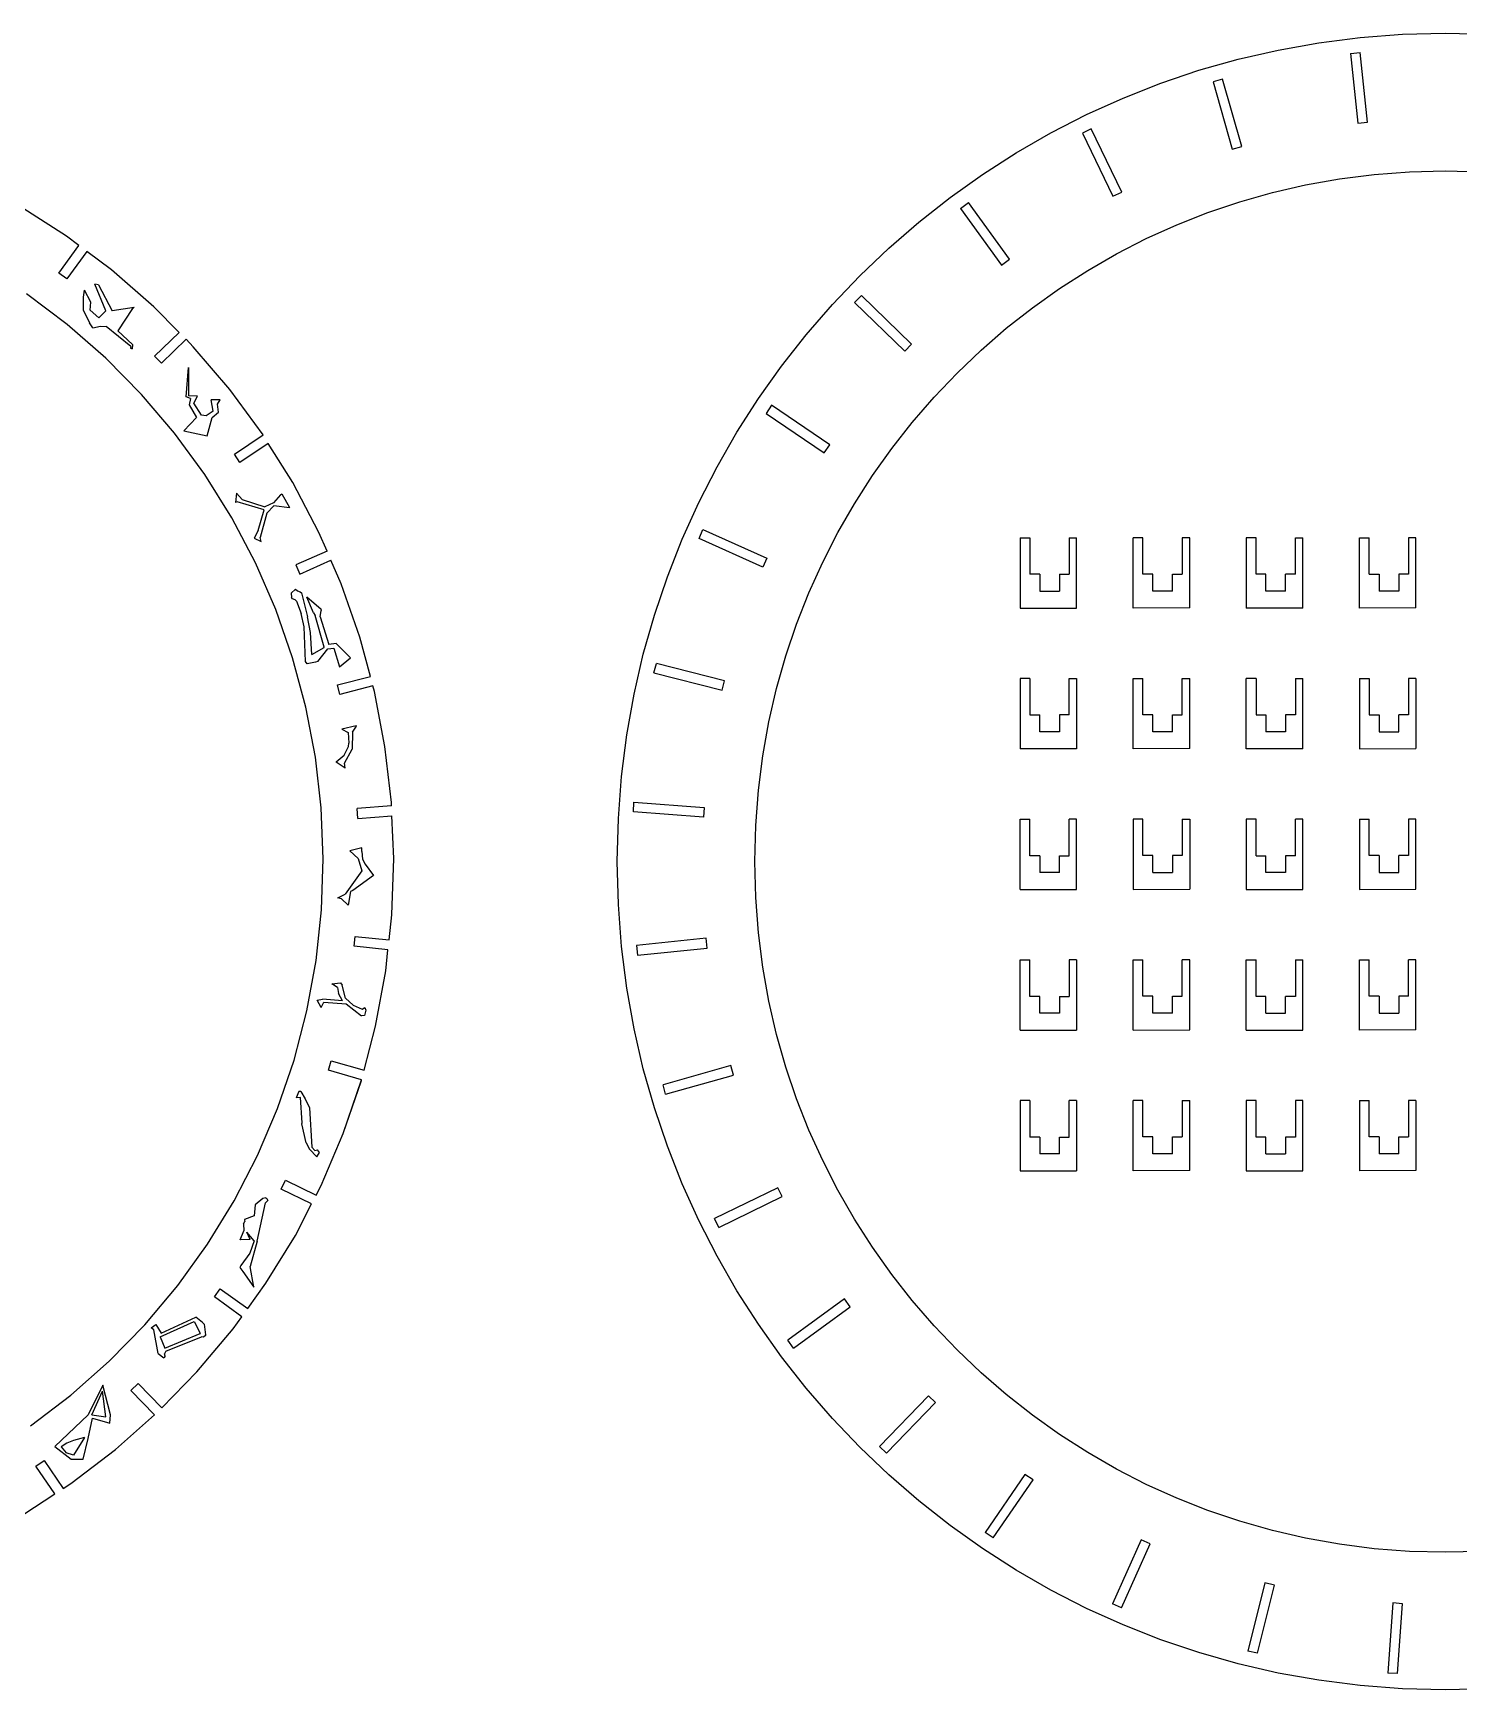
# Model space of a CAD drawing. Extents: x -761 to 761, y -265 to 265.
# Drawn here: x -379.5 to -234.5, y -264.8 to -96.4 of the extents above; entities that cross this region are included whole.
import ezdxf

# ---------------------------------------------------------------- set-up
doc = ezdxf.new("R2010")
doc.units = 0
doc.header["$MEASUREMENT"] = 0
doc.layers.get('0').update_dxf_attribs({"linetype": 'CONTINUOUS'})

msp = doc.modelspace()

# ---------------------------------------------------------------- linework, layer by layer
for p, q in [((-252.91, -98.12), (-248.77, -97.38)), ((-248.77, -97.38), (-244.56, -96.84)), ((-244.56, -96.84), (-240.27, -96.51)), ((-240.27, -96.51), (-235.91, -96.4)), ((-235.91, -96.4), (-231.54, -96.51)), ((-260.96, -100.18), (-256.97, -99.05)), ((-256.97, -99.05), (-252.91, -98.12)), ((-245.54, -98.49), (-244.55, -98.37)), ((-245.54, -98.49), (-244.8, -105.54)), ((-243.81, -105.44), (-244.55, -98.37)), ((-264.85, -101.5), (-260.96, -100.18)), ((-268.67, -103.01), (-264.85, -101.5)), ((-258.56, -101.1), (-259.52, -101.36)), ((-259.52, -101.36), (-257.57, -108.2)), ((-256.61, -107.92), (-258.56, -101.1)), ((-272.39, -104.69), (-268.67, -103.01)), ((-276.01, -106.55), (-272.39, -104.69)), ((-244.8, -105.54), (-243.81, -105.44)), ((-279.54, -108.57), (-276.01, -106.55)), ((-271.91, -106.14), (-272.81, -106.57)), ((-272.81, -106.57), (-269.71, -112.99)), ((-268.81, -112.56), (-271.91, -106.14)), ((-282.96, -110.77), (-279.54, -108.57)), ((-257.57, -108.2), (-256.61, -107.92)), ((-286.26, -113.12), (-282.96, -110.77)), ((-246.66, -111.21), (-243.14, -110.76)), ((-243.14, -110.76), (-239.56, -110.49)), ((-239.56, -110.49), (-235.91, -110.39)), ((-235.91, -110.39), (-232.25, -110.49)), ((-269.71, -112.99), (-268.81, -112.56)), ((-256.8, -113.54), (-253.49, -112.6)), ((-253.49, -112.6), (-250.11, -111.82)), ((-250.11, -111.82), (-246.66, -111.21)), ((-376.13, -117.04), (-380.94, -113.96)), ((-289.45, -115.62), (-286.26, -113.12)), ((-285.2, -114.23), (-284.4, -113.63)), ((-285.2, -114.23), (-281.04, -119.98)), ((-280.23, -119.39), (-284.4, -113.63)), ((-260.04, -114.64), (-256.8, -113.54)), ((-292.51, -118.28), (-289.45, -115.62)), ((-266.32, -117.29), (-263.22, -115.89)), ((-263.22, -115.89), (-260.04, -114.64)), ((-374.87, -117.99), (-376.13, -117.04)), ((-269.34, -118.84), (-266.32, -117.29)), ((-376.9, -120.79), (-374.87, -117.99)), ((-374.06, -118.59), (-376.08, -121.38)), ((-371.55, -120.47), (-374.06, -118.59)), ((-295.45, -121.07), (-292.51, -118.28)), ((-281.04, -119.98), (-280.23, -119.39)), ((-272.27, -120.53), (-269.34, -118.84)), ((-376.08, -121.38), (-376.9, -120.79)), ((-367.25, -124.23), (-371.55, -120.47)), ((-298.24, -124), (-295.45, -121.07)), ((-275.13, -122.36), (-272.27, -120.53)), ((-376.05, -126.03), (-380.2, -122.92)), ((-374.39, -123.26), (-374.31, -122.52)), ((-373.66, -123.74), (-374.31, -122.52)), ((-372.11, -124.64), (-373.23, -121.91)), ((-372.87, -122), (-373.23, -121.91)), ((-372.87, -122), (-371.47, -124.65)), ((-277.88, -124.32), (-275.13, -122.36)), ((-374.39, -124.6), (-374.39, -123.26)), ((-374.39, -124.6), (-373.77, -125.85)), ((-373.73, -124.58), (-373.66, -123.74)), ((-372.85, -125.35), (-373.73, -124.58)), ((-369.25, -124.3), (-371.47, -124.65)), ((-369.4, -124.41), (-370.9, -126.67)), ((-369.25, -124.3), (-369.4, -124.41)), ((-364.68, -126.82), (-367.25, -124.23)), ((-300.9, -127.07), (-298.24, -124)), ((-296, -123.78), (-295.29, -123.08)), ((-296, -123.78), (-290.88, -128.75)), ((-290.18, -128.03), (-295.29, -123.08)), ((-280.55, -126.41), (-277.88, -124.32)), ((-372.14, -129.44), (-376.05, -126.03)), ((-373.45, -126.35), (-373.77, -125.85)), ((-373.45, -126.35), (-372.66, -126.2)), ((-372.11, -124.64), (-372.85, -125.35)), ((-372.66, -126.2), (-372.09, -126.21)), ((-369.57, -128.25), (-372.09, -126.21)), ((-370.9, -126.67), (-369.4, -128.06)), ((-367.17, -129.23), (-364.68, -126.82)), ((-363.97, -127.53), (-366.47, -129.95)), ((-363.23, -128.29), (-363.97, -127.53)), ((-303.4, -130.26), (-300.9, -127.07)), ((-283.1, -128.63), (-280.55, -126.41)), ((-368.5, -133.13), (-372.14, -129.44)), ((-369.57, -128.25), (-369.63, -128.44)), ((-369.63, -128.44), (-369.46, -128.51)), ((-369.4, -128.06), (-369.46, -128.51)), ((-366.47, -129.95), (-367.17, -129.23)), ((-359.52, -132.64), (-363.23, -128.29)), ((-290.88, -128.75), (-290.18, -128.03)), ((-285.55, -130.96), (-283.1, -128.63)), ((-363.95, -133.36), (-363.73, -130.41)), ((-363.73, -130.41), (-363.73, -133.27)), ((-305.75, -133.56), (-303.4, -130.26)), ((-287.89, -133.41), (-285.55, -130.96)), ((-356.14, -137.25), (-359.52, -132.64)), ((-365.13, -137.08), (-368.5, -133.13)), ((-363.52, -133.55), (-363.95, -133.36)), ((-362.79, -133.3), (-363.73, -133.27)), ((-363.52, -133.55), (-363.65, -134.18)), ((-363.65, -134.18), (-362.89, -135.48)), ((-363.17, -134.02), (-362.79, -133.3)), ((-362.39, -135.23), (-363.17, -134.02)), ((-360.49, -133.68), (-361.4, -133.69)), ((-361.21, -134.84), (-361.4, -133.69)), ((-360.76, -134.13), (-360.49, -133.68)), ((-360.66, -134.93), (-360.76, -134.13)), ((-307.94, -136.98), (-305.75, -133.56)), ((-304.44, -134.23), (-304.97, -135.08)), ((-298.51, -138.24), (-304.44, -134.23)), ((-290.11, -135.97), (-287.89, -133.41)), ((-364.2, -136.83), (-362.89, -135.48)), ((-361.91, -135.3), (-362.39, -135.23)), ((-361.21, -134.84), (-361.91, -135.3)), ((-361.82, -137.33), (-361.3, -135.47)), ((-361.3, -135.47), (-360.66, -134.93)), ((-304.97, -135.08), (-299.07, -139.07)), ((-292.2, -138.63), (-290.11, -135.97)), ((-362.07, -141.26), (-365.13, -137.08)), ((-364.2, -136.83), (-361.82, -137.33)), ((-359.05, -139.22), (-356.14, -137.25)), ((-356.14, -137.25), (-356.14, -137.25)), ((-309.97, -140.5), (-307.94, -136.98)), ((-358.49, -140.06), (-359.05, -139.22)), ((-355.61, -138.11), (-358.49, -140.06)), ((-353.12, -142.1), (-355.61, -138.11)), ((-299.07, -139.07), (-298.51, -138.24)), ((-294.16, -141.39), (-292.2, -138.63)), ((-359.32, -145.66), (-362.07, -141.26)), ((-311.83, -144.13), (-309.97, -140.5)), ((-295.99, -144.24), (-294.16, -141.39)), ((-350.46, -147.16), (-353.12, -142.1)), ((-358.84, -143.18), (-358.94, -144.12)), ((-358.78, -144.06), (-358.94, -144.12)), ((-358.25, -143.8), (-358.84, -143.18)), ((-356.02, -144.85), (-358.78, -144.06)), ((-358.25, -143.8), (-355.97, -144.55)), ((-355.08, -144.15), (-355.97, -144.55)), ((-355.05, -144.46), (-355.76, -145.19)), ((-354.36, -143.34), (-355.08, -144.15)), ((-353.46, -144.65), (-355.05, -144.46)), ((-354.36, -143.34), (-354.23, -143.25)), ((-354.23, -143.25), (-353.45, -144.64)), ((-353.46, -144.65), (-353.45, -144.64)), ((-353.45, -144.65), (-353.46, -144.65)), ((-353.45, -144.65), (-353.45, -144.64)), ((-313.51, -147.85), (-311.83, -144.13)), ((-297.68, -147.18), (-295.99, -144.24)), ((-356.91, -150.25), (-359.32, -145.66)), ((-356.62, -146.96), (-356.02, -144.85)), ((-355.76, -145.19), (-356.43, -147.68)), ((-356.62, -146.96), (-357.04, -147.74)), ((-357.04, -147.74), (-356.33, -148.07)), ((-356.33, -148.07), (-356.43, -147.68)), ((-349.63, -149.06), (-350.46, -147.16)), ((-315.01, -151.66), (-313.51, -147.85)), ((-311.8, -147.78), (-311.4, -146.86)), ((-305.3, -150.69), (-311.8, -147.78)), ((-311.4, -146.86), (-304.89, -149.77)), ((-299.22, -150.2), (-297.68, -147.18)), ((-279.15, -147.7), (-279.15, -154.85)), ((-279.15, -147.7), (-278.15, -147.7)), ((-278.15, -147.7), (-278.15, -151.42)), ((-274.15, -147.7), (-273.4, -147.7)), ((-274.15, -147.7), (-274.15, -151.42)), ((-273.4, -154.85), (-273.4, -147.7)), ((-267.65, -154.85), (-267.65, -147.7)), ((-266.65, -147.7), (-267.65, -147.7)), ((-266.65, -151.42), (-266.65, -147.7)), ((-261.9, -147.7), (-262.65, -147.7)), ((-262.65, -147.7), (-262.65, -151.42)), ((-261.9, -154.84), (-261.9, -147.7)), ((-256.15, -147.7), (-256.15, -154.85)), ((-255.15, -147.7), (-256.15, -147.7)), ((-255.15, -151.42), (-255.15, -147.7)), ((-251.15, -147.7), (-250.4, -147.7)), ((-251.15, -151.42), (-251.15, -147.7)), ((-250.4, -154.85), (-250.4, -147.7)), ((-244.64, -154.85), (-244.64, -147.7)), ((-244.64, -147.7), (-243.64, -147.7)), ((-243.64, -151.42), (-243.64, -147.7)), ((-238.89, -147.7), (-239.64, -147.7)), ((-239.64, -147.7), (-239.64, -151.42)), ((-238.89, -154.84), (-238.89, -147.7)), ((-349.63, -149.06), (-352.79, -150.47)), ((-304.89, -149.77), (-305.3, -150.69)), ((-354.84, -155.01), (-356.91, -150.25)), ((-352.79, -150.47), (-352.38, -151.39)), ((-352.38, -151.39), (-349.23, -149.98)), ((-348.18, -152.4), (-349.23, -149.98)), ((-300.63, -153.3), (-299.22, -150.2)), ((-277.15, -151.42), (-278.15, -151.42)), ((-277.15, -151.42), (-277.15, -153.12)), ((-275.15, -151.42), (-274.15, -151.42)), ((-275.15, -151.42), (-275.15, -153.12)), ((-265.65, -151.42), (-266.65, -151.42)), ((-265.65, -153.12), (-265.65, -151.42)), ((-263.65, -153.12), (-263.65, -151.42)), ((-263.65, -151.42), (-262.65, -151.42)), ((-254.15, -151.42), (-255.15, -151.42)), ((-254.15, -153.12), (-254.15, -151.42)), ((-252.15, -153.12), (-252.15, -151.42)), ((-251.15, -151.42), (-252.15, -151.42)), ((-243.64, -151.42), (-242.64, -151.42)), ((-242.64, -151.42), (-242.64, -153.12)), ((-240.64, -151.42), (-240.64, -153.12)), ((-239.64, -151.42), (-240.64, -151.42)), ((-352.85, -152.94), (-353.29, -153.35)), ((-352.85, -152.94), (-352.62, -153.11)), ((-352.62, -153.11), (-352.35, -153.21)), ((-352.35, -153.21), (-352.22, -153.3)), ((-346.29, -157.8), (-348.18, -152.4)), ((-316.33, -155.56), (-315.01, -151.66)), ((-277.15, -153.12), (-275.15, -153.12)), ((-263.65, -153.12), (-265.65, -153.12)), ((-252.15, -153.12), (-254.15, -153.12)), ((-240.64, -153.12), (-242.64, -153.12)), ((-353.29, -153.35), (-353.26, -153.76)), ((-353.15, -153.92), (-353.26, -153.76)), ((-352.87, -154.02), (-353.15, -153.92)), ((-352.87, -154.02), (-352.72, -154.15)), ((-352.72, -154.15), (-352.26, -155.41)), ((-352.22, -153.3), (-351.63, -155.75)), ((-351, -155.35), (-351.69, -153.75)), ((-350.24, -154.99), (-351.69, -153.75)), ((-301.88, -156.47), (-300.63, -153.3)), ((-279.15, -154.85), (-273.4, -154.85)), ((-261.9, -154.84), (-267.65, -154.85)), ((-250.4, -154.85), (-256.15, -154.85)), ((-238.89, -154.84), (-244.64, -154.85)), ((-353.13, -159.91), (-354.84, -155.01)), ((-351.94, -156.77), (-352.26, -155.41)), ((-351.32, -157.35), (-351.63, -155.75)), ((-351, -155.35), (-350.83, -155.59)), ((-349.93, -158.82), (-350.83, -155.59)), ((-350.34, -155.73), (-350.22, -155.09)), ((-350.34, -155.73), (-349.46, -158.57)), ((-350.24, -154.99), (-350.22, -155.09)), ((-317.47, -159.55), (-316.33, -155.56)), ((-302.98, -159.72), (-301.88, -156.47)), ((-351.82, -160.28), (-351.94, -156.77)), ((-351.16, -159.56), (-351.32, -157.35)), ((-345.22, -161.8), (-346.29, -157.8)), ((-351.78, -164.92), (-353.13, -159.91)), ((-351.16, -159.56), (-349.93, -158.85)), ((-350.57, -160.29), (-349.55, -159)), ((-349.93, -158.82), (-349.92, -158.84)), ((-349.93, -158.85), (-349.93, -158.82)), ((-349.93, -158.85), (-349.92, -158.84)), ((-349.55, -159), (-348.94, -158.93)), ((-348.7, -158.45), (-349.46, -158.57)), ((-348.94, -158.93), (-348.36, -160.82)), ((-347.26, -159.9), (-348.7, -158.45)), ((-348.36, -160.82), (-347.26, -159.9)), ((-318.4, -163.61), (-317.47, -159.55)), ((-303.92, -163.03), (-302.98, -159.72)), ((-351.64, -160.52), (-351.82, -160.28)), ((-350.8, -160.34), (-351.64, -160.52)), ((-350.57, -160.29), (-350.8, -160.34)), ((-316.39, -161.45), (-316.13, -160.49)), ((-316.39, -161.45), (-309.45, -163.2)), ((-309.2, -162.23), (-316.13, -160.49)), ((-348.58, -162.64), (-345.22, -161.8)), ((-348.34, -163.62), (-348.58, -162.64)), ((-344.96, -162.77), (-348.34, -163.62)), ((-344.81, -163.32), (-344.96, -162.77)), ((-343.74, -168.93), (-344.81, -163.32)), ((-309.45, -163.2), (-309.2, -162.23)), ((-304.7, -166.41), (-303.92, -163.03)), ((-278.15, -162), (-279.15, -162)), ((-279.15, -162), (-279.15, -169.15)), ((-278.15, -162), (-278.15, -165.72)), ((-274.15, -165.72), (-274.15, -162)), ((-274.15, -162), (-273.4, -162)), ((-273.4, -162), (-273.4, -169.15)), ((-267.65, -162), (-266.65, -162)), ((-267.65, -169.15), (-267.65, -162)), ((-266.65, -165.72), (-266.65, -162)), ((-262.65, -165.71), (-262.65, -162)), ((-262.65, -162), (-261.9, -162)), ((-261.9, -169.14), (-261.9, -162)), ((-256.15, -169.15), (-256.15, -162)), ((-255.15, -162), (-256.15, -162)), ((-255.15, -162), (-255.15, -165.72)), ((-251.15, -162), (-250.4, -162)), ((-251.15, -162), (-251.15, -165.72)), ((-250.4, -169.15), (-250.4, -162)), ((-244.64, -162), (-243.64, -162)), ((-244.64, -162), (-244.64, -169.15)), ((-243.64, -162), (-243.64, -165.72)), ((-239.64, -162), (-239.64, -165.71)), ((-238.89, -162), (-239.64, -162)), ((-238.89, -162), (-238.89, -169.14)), ((-350.81, -170.01), (-351.78, -164.92)), ((-319.14, -167.75), (-318.4, -163.61)), ((-305.31, -169.86), (-304.7, -166.41)), ((-278.15, -165.72), (-277.15, -165.72)), ((-277.15, -167.42), (-277.15, -165.72)), ((-274.15, -165.72), (-275.15, -165.72)), ((-275.15, -165.72), (-275.15, -167.42)), ((-265.65, -165.72), (-266.65, -165.72)), ((-265.65, -167.42), (-265.65, -165.72)), ((-263.65, -165.71), (-262.65, -165.71)), ((-263.65, -167.42), (-263.65, -165.71)), ((-255.15, -165.72), (-254.15, -165.72)), ((-254.15, -165.72), (-254.15, -167.42)), ((-251.15, -165.72), (-252.15, -165.72)), ((-252.15, -165.72), (-252.15, -167.42)), ((-243.64, -165.72), (-242.64, -165.72)), ((-242.64, -165.72), (-242.64, -167.42)), ((-239.64, -165.71), (-240.64, -165.71)), ((-240.64, -167.42), (-240.64, -165.71)), ((-346.66, -166.81), (-348.11, -167.16)), ((-348.11, -167.16), (-347.48, -167.49)), ((-347.48, -167.49), (-347.41, -168.6)), ((-347.05, -167.46), (-347.06, -169.2)), ((-347.05, -167.46), (-346.65, -166.87)), ((-346.66, -166.81), (-346.65, -166.87)), ((-319.68, -171.96), (-319.14, -167.75)), ((-275.15, -167.42), (-277.15, -167.42)), ((-263.65, -167.42), (-265.65, -167.42)), ((-252.15, -167.42), (-254.15, -167.42)), ((-242.64, -167.42), (-240.64, -167.42)), ((-350.22, -175.17), (-350.81, -170.01)), ((-348.71, -170.49), (-347.89, -169.82)), ((-347.89, -169.82), (-347.45, -168.92)), ((-347.84, -170.62), (-347.06, -169.2)), ((-347.45, -168.92), (-347.41, -168.6)), ((-343.08, -174.61), (-343.74, -168.93)), ((-305.76, -173.37), (-305.31, -169.86)), ((-273.4, -169.15), (-279.15, -169.15)), ((-261.9, -169.14), (-267.65, -169.15)), ((-250.4, -169.15), (-256.15, -169.15)), ((-244.64, -169.15), (-238.89, -169.14)), ((-348.71, -170.49), (-348.71, -170.5)), ((-348.71, -170.49), (-348.71, -170.5)), ((-347.8, -171.12), (-348.71, -170.5)), ((-348.71, -170.5), (-348.71, -170.5)), ((-347.8, -171.12), (-347.84, -170.62)), ((-320, -176.25), (-319.68, -171.96)), ((-306.03, -176.96), (-305.76, -173.37)), ((-343.07, -174.97), (-346.56, -175.23)), ((-343.07, -174.97), (-343.08, -174.61)), ((-318.47, -175.58), (-318.43, -174.58)), ((-318.43, -174.58), (-311.29, -175.11)), ((-311.29, -175.11), (-311.36, -176.11)), ((-350.01, -180.35), (-350.22, -175.17)), ((-346.49, -176.23), (-346.56, -175.23)), ((-346.49, -176.23), (-343.03, -175.98)), ((-342.85, -180.32), (-343.03, -175.98)), ((-320.11, -180.61), (-320, -176.25)), ((-311.36, -176.11), (-318.47, -175.58)), ((-279.15, -176.3), (-278.15, -176.3)), ((-279.15, -183.45), (-279.15, -176.3)), ((-278.15, -180.02), (-278.15, -176.3)), ((-274.15, -180.02), (-274.15, -176.3)), ((-273.4, -176.3), (-274.15, -176.3)), ((-273.4, -183.45), (-273.4, -176.3)), ((-266.65, -176.3), (-267.65, -176.3)), ((-267.65, -176.3), (-267.65, -183.45)), ((-266.65, -180.01), (-266.65, -176.3)), ((-262.65, -176.3), (-261.9, -176.3)), ((-262.65, -176.3), (-262.65, -180.01)), ((-261.9, -176.3), (-261.9, -183.44)), ((-256.15, -176.3), (-256.15, -183.45)), ((-255.15, -176.3), (-256.15, -176.3)), ((-255.15, -180.02), (-255.15, -176.3)), ((-251.15, -180.02), (-251.15, -176.3)), ((-250.4, -176.3), (-251.15, -176.3)), ((-250.4, -183.45), (-250.4, -176.3)), ((-244.64, -176.3), (-243.64, -176.3)), ((-244.64, -176.3), (-244.64, -183.45)), ((-243.64, -180.01), (-243.64, -176.3)), ((-238.89, -176.3), (-239.64, -176.3)), ((-239.64, -176.3), (-239.64, -180.01)), ((-238.89, -183.44), (-238.89, -176.3)), ((-306.12, -180.61), (-306.03, -176.96)), ((-346.09, -179.23), (-347.3, -179.53)), ((-347.3, -179.53), (-346.45, -180.3)), ((-346.1, -179.61), (-346.09, -179.23)), ((-346.1, -179.61), (-346.01, -180.36)), ((-277.15, -180.02), (-278.15, -180.02)), ((-277.15, -180.02), (-277.15, -181.72)), ((-275.15, -180.02), (-274.15, -180.02)), ((-275.15, -181.72), (-275.15, -180.02)), ((-265.65, -180.01), (-266.65, -180.01)), ((-265.65, -181.72), (-265.65, -180.01)), ((-263.65, -180.01), (-263.65, -181.72)), ((-262.65, -180.01), (-263.65, -180.01)), ((-255.15, -180.02), (-254.15, -180.02)), ((-254.15, -181.72), (-254.15, -180.02)), ((-251.15, -180.02), (-252.15, -180.02)), ((-252.15, -180.02), (-252.15, -181.72)), ((-242.64, -180.01), (-243.64, -180.01)), ((-242.64, -180.01), (-242.64, -181.72)), ((-240.64, -181.72), (-240.64, -180.01)), ((-239.64, -180.01), (-240.64, -180.01)), ((-350.18, -185.53), (-350.01, -180.35)), ((-346.09, -181.56), (-347.77, -183.93)), ((-346.45, -180.3), (-346.09, -181.56)), ((-346.01, -180.36), (-345.74, -180.87)), ((-345.74, -180.87), (-344.9, -182.03)), ((-343.04, -186.04), (-342.85, -180.32)), ((-320, -184.98), (-320.11, -180.61)), ((-306.03, -184.27), (-306.12, -180.61)), ((-275.15, -181.72), (-277.15, -181.72)), ((-265.65, -181.72), (-263.65, -181.72)), ((-252.15, -181.72), (-254.15, -181.72)), ((-242.64, -181.72), (-240.64, -181.72)), ((-347, -183.57), (-347.26, -183.66)), ((-344.9, -182.03), (-347, -183.57)), ((-279.15, -183.45), (-273.4, -183.45)), ((-267.65, -183.45), (-261.9, -183.44)), ((-256.15, -183.45), (-250.4, -183.45)), ((-244.64, -183.45), (-238.89, -183.44)), ((-348.54, -184.29), (-347.77, -183.93)), ((-348.15, -184.41), (-348.54, -184.29)), ((-348.15, -184.41), (-347.48, -185.04)), ((-347.26, -183.66), (-347.48, -185.04)), ((-319.68, -189.27), (-320, -184.98)), ((-305.76, -187.85), (-306.03, -184.27)), ((-350.74, -190.69), (-350.18, -185.53)), ((-343.32, -188.59), (-343.04, -186.04)), ((-346.86, -189.23), (-346.76, -188.23)), ((-346.76, -188.23), (-343.32, -188.59)), ((-311.06, -188.42), (-318.16, -189.15)), ((-310.96, -189.41), (-311.06, -188.42)), ((-305.31, -191.37), (-305.76, -187.85)), ((-343.43, -189.59), (-346.86, -189.23)), ((-343.66, -191.72), (-343.43, -189.59)), ((-319.14, -193.48), (-319.68, -189.27)), ((-318.16, -189.15), (-318.06, -190.14)), ((-318.06, -190.14), (-310.96, -189.41)), ((-351.67, -195.79), (-350.74, -190.69)), ((-344.69, -197.34), (-343.66, -191.72)), ((-304.7, -194.81), (-305.31, -191.37)), ((-279.15, -197.75), (-279.15, -190.6)), ((-279.15, -190.6), (-278.15, -190.6)), ((-278.15, -194.32), (-278.15, -190.6)), ((-273.4, -190.6), (-274.15, -190.6)), ((-274.15, -190.6), (-274.15, -194.32)), ((-273.4, -190.6), (-273.4, -197.75)), ((-267.65, -197.75), (-267.65, -190.6)), ((-267.65, -190.6), (-266.65, -190.6)), ((-266.65, -194.31), (-266.65, -190.6)), ((-262.65, -194.31), (-262.65, -190.6)), ((-261.9, -190.6), (-262.65, -190.6)), ((-261.9, -197.74), (-261.9, -190.6)), ((-256.15, -197.75), (-256.15, -190.6)), ((-256.15, -190.6), (-255.15, -190.6)), ((-255.15, -194.32), (-255.15, -190.6)), ((-251.15, -190.6), (-250.4, -190.6)), ((-251.15, -190.6), (-251.15, -194.32)), ((-250.4, -197.75), (-250.4, -190.6)), ((-244.64, -190.6), (-243.64, -190.6)), ((-244.64, -197.75), (-244.64, -190.6)), ((-243.64, -194.31), (-243.64, -190.6)), ((-239.64, -194.31), (-239.64, -190.6)), ((-238.89, -190.6), (-239.64, -190.6)), ((-238.89, -197.74), (-238.89, -190.6)), ((-349.13, -193.04), (-348.27, -192.96)), ((-348.58, -193.41), (-349.13, -193.04)), ((-348.58, -193.41), (-348.45, -194.03)), ((-348.27, -192.96), (-348.1, -193.17)), ((-347.75, -194.52), (-348.1, -193.17)), ((-318.4, -197.62), (-319.14, -193.48)), ((-350.63, -194.72), (-350.1, -194.62)), ((-350.23, -195.44), (-350.63, -194.72)), ((-350.23, -195.44), (-349.95, -194.91)), ((-348.06, -194.79), (-350.1, -194.62)), ((-349.95, -194.91), (-347.7, -195.08)), ((-348.06, -194.79), (-348.45, -194.03)), ((-347.75, -194.52), (-346.96, -195.23)), ((-347.7, -195.08), (-346.13, -196.3)), ((-346.96, -195.23), (-346.07, -195.63)), ((-303.92, -198.2), (-304.7, -194.81)), ((-277.15, -194.32), (-278.15, -194.32)), ((-277.15, -196.02), (-277.15, -194.32)), ((-275.15, -194.32), (-275.15, -196.02)), ((-275.15, -194.32), (-274.15, -194.32)), ((-265.65, -194.31), (-266.65, -194.31)), ((-265.65, -196.02), (-265.65, -194.31)), ((-263.65, -196.02), (-263.65, -194.31)), ((-263.65, -194.31), (-262.65, -194.31)), ((-254.15, -194.32), (-255.15, -194.32)), ((-254.15, -196.02), (-254.15, -194.32)), ((-252.15, -196.02), (-252.15, -194.32)), ((-251.15, -194.32), (-252.15, -194.32)), ((-242.64, -194.31), (-243.64, -194.31)), ((-242.64, -194.31), (-242.64, -196.02)), ((-240.64, -194.31), (-240.64, -196.02)), ((-239.64, -194.31), (-240.64, -194.31)), ((-352.98, -200.81), (-351.67, -195.79)), ((-345.83, -196.28), (-346.13, -196.3)), ((-346.07, -195.63), (-345.78, -195.44)), ((-345.67, -195.72), (-345.83, -196.28)), ((-345.78, -195.44), (-345.67, -195.72)), ((-275.15, -196.02), (-277.15, -196.02)), ((-263.65, -196.02), (-265.65, -196.02)), ((-254.15, -196.02), (-252.15, -196.02)), ((-242.64, -196.02), (-240.64, -196.02)), ((-345.86, -201.82), (-344.69, -197.34)), ((-317.47, -201.68), (-318.4, -197.62)), ((-302.98, -201.51), (-303.92, -198.2)), ((-279.15, -197.75), (-273.4, -197.75)), ((-267.65, -197.75), (-261.9, -197.74)), ((-256.15, -197.75), (-250.4, -197.75)), ((-238.89, -197.74), (-244.64, -197.75)), ((-354.66, -205.72), (-352.98, -200.81)), ((-349.47, -201.84), (-349.2, -200.87)), ((-346.11, -202.8), (-349.47, -201.84)), ((-349.2, -200.87), (-345.86, -201.82)), ((-316.33, -205.66), (-317.47, -201.68)), ((-308.58, -201.36), (-315.45, -203.32)), ((-308.31, -202.32), (-308.58, -201.36)), ((-301.88, -204.75), (-302.98, -201.51)), ((-347.98, -208.28), (-346.11, -202.8)), ((-347.98, -208.28), (-346.13, -202.87)), ((-346.13, -202.87), (-346.11, -202.8)), ((-315.2, -204.28), (-315.45, -203.32)), ((-315.2, -204.28), (-308.31, -202.32)), ((-352.51, -203.99), (-352.77, -204.63)), ((-352.34, -204.6), (-352.77, -204.63)), ((-352.31, -204), (-352.51, -203.99)), ((-352.17, -207.18), (-352.34, -204.6)), ((-352.31, -204), (-351.84, -204.75)), ((-351.84, -204.75), (-351.43, -205.66)), ((-300.63, -207.92), (-301.88, -204.75)), ((-278.15, -204.9), (-279.15, -204.9)), ((-279.15, -204.9), (-279.15, -212.05)), ((-278.15, -204.9), (-278.15, -208.62)), ((-273.4, -204.9), (-274.15, -204.9)), ((-274.15, -208.62), (-274.15, -204.9)), ((-273.4, -204.9), (-273.4, -212.05)), ((-267.65, -212.05), (-267.65, -204.9)), ((-266.65, -204.9), (-267.65, -204.9)), ((-266.65, -208.61), (-266.65, -204.9)), ((-262.65, -204.9), (-261.9, -204.9)), ((-262.65, -204.9), (-262.65, -208.61)), ((-261.9, -212.04), (-261.9, -204.9)), ((-256.15, -204.9), (-256.15, -212.05)), ((-255.15, -204.9), (-256.15, -204.9)), ((-255.15, -208.62), (-255.15, -204.9)), ((-250.4, -204.9), (-251.15, -204.9)), ((-251.15, -204.9), (-251.15, -208.62)), ((-250.4, -212.05), (-250.4, -204.9)), ((-244.64, -204.9), (-244.64, -212.05)), ((-244.64, -204.9), (-243.64, -204.9)), ((-243.64, -208.61), (-243.64, -204.9)), ((-239.64, -204.9), (-239.64, -208.61)), ((-238.89, -204.9), (-239.64, -204.9)), ((-238.89, -204.9), (-238.89, -212.04)), ((-356.69, -210.49), (-354.66, -205.72)), ((-351.43, -205.66), (-351.16, -209.66)), ((-315.01, -209.56), (-316.33, -205.66)), ((-352.18, -207.27), (-352.17, -207.18)), ((-351.74, -209.2), (-352.18, -207.27)), ((-350.22, -213.54), (-347.98, -208.28)), ((-299.22, -211.02), (-300.63, -207.92)), ((-277.15, -208.62), (-278.15, -208.62)), ((-277.15, -208.62), (-277.15, -210.32)), ((-275.15, -208.62), (-274.15, -208.62)), ((-275.15, -210.32), (-275.15, -208.62)), ((-265.65, -208.61), (-266.65, -208.61)), ((-265.65, -210.32), (-265.65, -208.61)), ((-263.65, -210.32), (-263.65, -208.61)), ((-263.65, -208.61), (-262.65, -208.61)), ((-254.15, -208.62), (-255.15, -208.62)), ((-254.15, -210.32), (-254.15, -208.62)), ((-251.15, -208.62), (-252.15, -208.62)), ((-252.15, -208.62), (-252.15, -210.32)), ((-242.64, -208.61), (-243.64, -208.61)), ((-242.64, -208.61), (-242.64, -210.32)), ((-240.64, -210.32), (-240.64, -208.61)), ((-240.64, -208.61), (-239.64, -208.61)), ((-359.07, -215.1), (-356.69, -210.49)), ((-351.74, -209.2), (-351.4, -209.85)), ((-350.67, -210.65), (-351.4, -209.85)), ((-351.16, -209.66), (-350.86, -209.99)), ((-350.86, -209.99), (-350.6, -209.92)), ((-350.67, -210.65), (-350.38, -210.18)), ((-350.38, -210.18), (-350.6, -209.92)), ((-313.51, -213.37), (-315.01, -209.56)), ((-275.15, -210.32), (-277.15, -210.32)), ((-263.65, -210.32), (-265.65, -210.32)), ((-254.15, -210.32), (-252.15, -210.32)), ((-240.64, -210.32), (-242.64, -210.32)), ((-297.68, -214.04), (-299.22, -211.02)), ((-279.15, -212.05), (-273.4, -212.05)), ((-261.9, -212.04), (-267.65, -212.05)), ((-256.15, -212.05), (-250.4, -212.05)), ((-238.89, -212.04), (-244.64, -212.05)), ((-354.29, -213.92), (-353.85, -213.02)), ((-353.85, -213.02), (-350.74, -214.54)), ((-350.74, -214.54), (-350.22, -213.54)), ((-311.83, -217.1), (-313.51, -213.37)), ((-303.8, -213.78), (-310.23, -216.92)), ((-303.36, -214.68), (-303.8, -213.78)), ((-361.79, -219.52), (-359.07, -215.1)), ((-356.95, -215.53), (-357.04, -216.62)), ((-356.15, -214.87), (-356.95, -215.53)), ((-356.74, -219.21), (-355.89, -215.32)), ((-355.86, -214.79), (-356.15, -214.87)), ((-355.89, -215.32), (-355.66, -215.08)), ((-355.86, -214.79), (-355.75, -214.86)), ((-355.75, -214.86), (-355.66, -215.08)), ((-351.2, -215.43), (-354.29, -213.92)), ((-352.85, -218.62), (-351.2, -215.43)), ((-309.77, -217.81), (-303.36, -214.68)), ((-295.99, -216.98), (-297.68, -214.04)), ((-358.11, -217.46), (-357.99, -217.22)), ((-358.03, -216.99), (-358.04, -217.07)), ((-358.04, -217.07), (-357.99, -217.22)), ((-357.04, -216.62), (-358.03, -216.99)), ((-309.97, -220.72), (-311.83, -217.1)), ((-309.77, -217.81), (-310.23, -216.92)), ((-294.16, -219.83), (-295.99, -216.98)), ((-358.45, -219.06), (-358.09, -218.15)), ((-358.11, -217.46), (-358.09, -218.15)), ((-357.46, -219.05), (-357.78, -218.28)), ((-357.03, -219.18), (-357.78, -218.28)), ((-355.84, -223.49), (-352.85, -218.62)), ((-364.82, -223.73), (-361.79, -219.52)), ((-357.46, -219.05), (-358.45, -219.06)), ((-357.47, -220.43), (-358.38, -221.69)), ((-357.03, -219.18), (-357.47, -220.43)), ((-356.74, -219.21), (-357.46, -221.79)), ((-292.2, -222.59), (-294.16, -219.83)), ((-358.38, -221.69), (-358.51, -221.88)), ((-358.51, -221.88), (-358.19, -222.3)), ((-358.19, -222.3), (-357.09, -223.9)), ((-357.09, -223.9), (-357.46, -221.79)), ((-307.94, -224.25), (-309.97, -220.72)), ((-368.16, -227.7), (-364.82, -223.73)), ((-357.7, -226.07), (-355.84, -223.49)), ((-290.11, -225.25), (-292.2, -222.59)), ((-361.08, -224.87), (-360.49, -224.05)), ((-358.29, -226.89), (-361.08, -224.87)), ((-360.49, -224.05), (-357.7, -226.07)), ((-305.75, -227.66), (-307.94, -224.25)), ((-297.01, -225.07), (-302.78, -229.27)), ((-296.42, -225.88), (-297.01, -225.07)), ((-287.89, -227.81), (-290.11, -225.25)), ((-366.51, -228.57), (-362.98, -226.95)), ((-362.28, -227.49), (-362.98, -226.95)), ((-359.18, -228.12), (-358.29, -226.89)), ((-302.19, -230.08), (-296.42, -225.88)), ((-371.78, -231.41), (-368.16, -227.7)), ((-367.51, -228.01), (-367.03, -227.69)), ((-367.25, -228.22), (-367.51, -228.01)), ((-366.79, -230.64), (-367.25, -228.22)), ((-367.03, -227.69), (-366.51, -228.57)), ((-366.6, -228.92), (-363.15, -227.37)), ((-366.6, -228.92), (-366.13, -230.09)), ((-366.13, -230.09), (-362.54, -228.61)), ((-366.04, -230.39), (-362.38, -228.93)), ((-363.15, -227.37), (-362.53, -228.56)), ((-362.86, -232.5), (-359.18, -228.12)), ((-362.54, -228.61), (-362.53, -228.56)), ((-362.54, -228.61), (-362.51, -228.6)), ((-362.51, -228.6), (-362.53, -228.56)), ((-362.2, -228.97), (-362.38, -228.93)), ((-362.28, -227.49), (-362.14, -227.65)), ((-361.99, -228.79), (-362.2, -228.97)), ((-362.14, -227.65), (-361.98, -228.74)), ((-361.99, -228.79), (-361.98, -228.74)), ((-361.98, -228.78), (-361.99, -228.79)), ((-361.98, -228.74), (-361.98, -228.78)), ((-303.4, -230.97), (-305.75, -227.66)), ((-285.55, -230.26), (-287.89, -227.81)), ((-366.79, -230.64), (-366.22, -231.06)), ((-366.04, -230.39), (-366.16, -230.67)), ((-366.08, -230.9), (-366.16, -230.67)), ((-302.19, -230.08), (-302.78, -229.27)), ((-283.1, -232.6), (-285.55, -230.26)), ((-375.67, -234.85), (-371.78, -231.41)), ((-366.08, -230.9), (-366.22, -231.06)), ((-300.9, -234.16), (-303.4, -230.97)), ((-372.42, -233.85), (-373.91, -236.86)), ((-371.66, -236.85), (-372.42, -233.85)), ((-369.57, -234.38), (-368.84, -233.68)), ((-368.84, -233.68), (-366.43, -236.16)), ((-366.43, -236.16), (-362.86, -232.5)), ((-280.55, -234.81), (-283.1, -232.6)), ((-379.8, -237.99), (-375.67, -234.85)), ((-373.55, -236.88), (-372.46, -234.47)), ((-372.14, -237.07), (-372.46, -234.47)), ((-367.16, -236.86), (-369.57, -234.38)), ((-298.24, -237.22), (-300.9, -234.16)), ((-288.46, -234.93), (-293.44, -240.07)), ((-292.72, -240.76), (-287.74, -235.62)), ((-287.74, -235.62), (-288.46, -234.93)), ((-277.88, -236.91), (-280.55, -234.81)), ((-373.91, -236.86), (-377.3, -240.09)), ((-373.92, -239.28), (-373.49, -237.19)), ((-373.55, -236.88), (-372.14, -237.07)), ((-373.49, -237.19), (-371.73, -237.7)), ((-371.73, -237.7), (-371.66, -236.85)), ((-371.13, -240.38), (-367.16, -236.86)), ((-295.45, -240.15), (-298.24, -237.22)), ((-275.13, -238.87), (-277.88, -236.91)), ((-272.27, -240.7), (-275.13, -238.87)), ((-377.3, -240.09), (-375.66, -241.36)), ((-376.09, -239.74), (-376.66, -240.13)), ((-376.66, -240.13), (-376.16, -240.74)), ((-375.42, -240.98), (-376.16, -240.74)), ((-375.42, -239.46), (-376.09, -239.74)), ((-375.68, -243.84), (-371.13, -240.38)), ((-374.3, -239.16), (-375.42, -240.98)), ((-374.3, -239.16), (-375.42, -239.46)), ((-374.44, -241.36), (-373.92, -239.28)), ((-292.51, -242.95), (-295.45, -240.15)), ((-292.72, -240.76), (-293.44, -240.07)), ((-269.34, -242.39), (-272.27, -240.7)), ((-379.24, -242.07), (-378.41, -241.5)), ((-377.3, -244.89), (-379.24, -242.07)), ((-378.41, -241.5), (-376.46, -244.34)), ((-375.66, -241.36), (-374.44, -241.36)), ((-266.32, -243.93), (-269.34, -242.39)), ((-376.46, -244.34), (-375.68, -243.84)), ((-289.45, -245.6), (-292.51, -242.95)), ((-278.65, -242.92), (-282.71, -248.82)), ((-281.87, -249.37), (-277.83, -243.48)), ((-277.83, -243.48), (-278.65, -242.92)), ((-263.22, -245.33), (-266.32, -243.93)), ((-380.47, -246.95), (-377.3, -244.89)), ((-286.26, -248.11), (-289.45, -245.6)), ((-260.04, -246.58), (-263.22, -245.33)), ((-256.8, -247.68), (-260.04, -246.58)), ((-282.96, -250.46), (-286.26, -248.11)), ((-281.87, -249.37), (-282.71, -248.82)), ((-253.49, -248.62), (-256.8, -247.68)), ((-250.11, -249.4), (-253.49, -248.62)), ((-279.54, -252.65), (-282.96, -250.46)), ((-266.83, -249.56), (-269.75, -256.07)), ((-268.84, -256.49), (-265.91, -249.97)), ((-265.91, -249.97), (-266.83, -249.56)), ((-246.66, -250.02), (-250.11, -249.4)), ((-243.14, -250.47), (-246.66, -250.02)), ((-239.56, -250.74), (-243.14, -250.47)), ((-235.91, -250.83), (-239.56, -250.74)), ((-232.25, -250.74), (-235.91, -250.83)), ((-276.01, -254.68), (-279.54, -252.65)), ((-254.25, -253.93), (-256, -260.89)), ((-255.02, -261.1), (-253.28, -254.17)), ((-253.28, -254.17), (-254.25, -253.93)), ((-272.39, -256.54), (-276.01, -254.68)), ((-241.24, -255.99), (-241.75, -263.11)), ((-240.25, -256.07), (-241.24, -255.99)), ((-268.67, -258.22), (-272.39, -256.54)), ((-268.84, -256.49), (-269.75, -256.07)), ((-240.76, -263.17), (-240.25, -256.07)), ((-264.85, -259.72), (-268.67, -258.22)), ((-260.96, -261.04), (-264.85, -259.72)), ((-256.97, -262.17), (-260.96, -261.04)), ((-255.02, -261.1), (-256, -260.89)), ((-252.91, -263.11), (-256.97, -262.17)), ((-248.77, -263.85), (-252.91, -263.11)), ((-244.56, -264.39), (-248.77, -263.85)), ((-240.27, -264.71), (-244.56, -264.39)), ((-240.76, -263.17), (-241.75, -263.11)), ((-235.91, -264.82), (-240.27, -264.71)), ((-231.54, -264.71), (-235.91, -264.82))]:
    msp.add_line(p, q)

doc.saveas('drawing.dxf')
